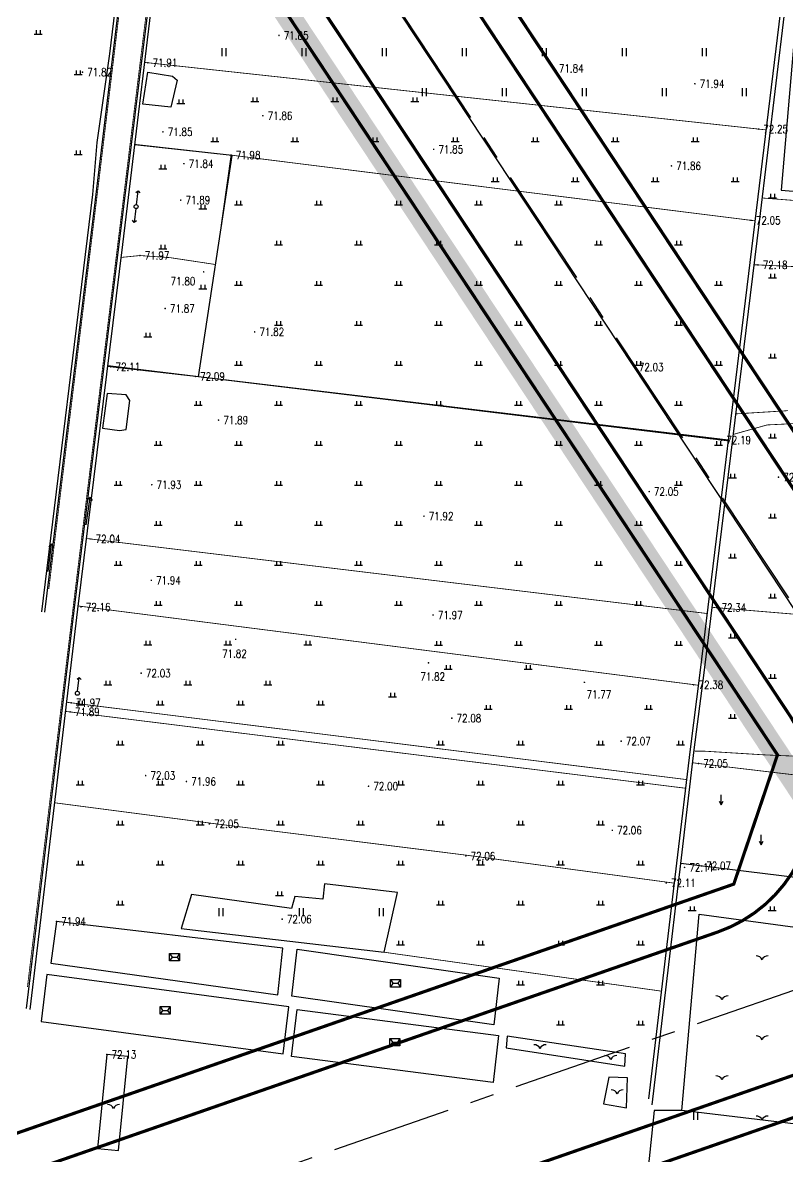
# Model space of a CAD drawing. Extents: x 10519 to 17598, y -625 to 2857.
# Drawn here: x 13439.9 to 13535.4, y 356.5 to 498.2 of the extents above; entities that cross this region are included whole.
import ezdxf
from ezdxf.enums import TextEntityAlignment as Align

# ---------------------------------------------------------------- set-up
doc = ezdxf.new("R2010")
doc.units = 0
doc.header["$MEASUREMENT"] = 0
for name, pattern in [('CENTER', [2, 1.25, -0.25, 0.25, -0.25]), ('CENTERX2', [4, 2.5, -0.5, 0.5, -0.5]), ('L94', [8, 5, -1.5, 0, -1.5])]:
    doc.linetypes.add(name, pattern=pattern)
doc.layers.get('0').update_dxf_attribs({"linetype": 'CONTINUOUS'})
for name, color, linetype in [('00000衢化东路中线', 1, 'CENTER'), ('00000道路边线', 2, 'CONTINUOUS'), ('ASSIST', 252, 'CONTINUOUS'), ('GCD', 224, 'CONTINUOUS'), ('JZD', 1, 'CONTINUOUS')]:
    doc.layers.add(name, color=color, linetype=linetype)
doc.styles.add('HZ', font='txt8.shx', dxfattribs={"width": 0.8, "bigfont": 'hz.shx'})

# ---------------------------------------------------------------- blocks, each defined once
blk = doc.blocks.new('gc119')
for p, q in [((-1, 0), (1, 0)), ((-0.5, 1), (-0.5, 0)), ((0.5, 1), (0.5, 0))]:
    blk.add_line(p, q)
blk = doc.blocks.new('gc126')
for centre, start, end in [((-1.42, -0.5), 19.391, 93.2289), ((1.42, -0.5), 86.7711, 160.609)]:
    blk.add_arc(centre, 1.5, start, end)
blk = doc.blocks.new('gc272')
at = {"linetype": 'Continuous'}
blk.add_lwpolyline([(1.25, 0), (1.25, 0), (-1.25, 0), (-1.25, 1.9), (1.25, 1.9)], close=True, dxfattribs=at)
for points in [[(-1.25, 1.9), (-0.625, 0.95), (-1.25, 0)], [(-0.625, 0.95), (0.625, 0.95)], [(1.25, 1.9), (0.625, 0.95), (1.25, 0)]]:
    blk.add_lwpolyline(points, dxfattribs=at)
blk = doc.blocks.new('gc121')
for p, q in [((-0.5, -1), (-0.5, 1)), ((0.5, -1), (0.5, 1))]:
    blk.add_line(p, q)
blk = doc.blocks.new('gc120')
for p, q in [((-0.5, 0.87), (0, 0)), ((0, 0), (0, 2.5)), ((0, 0), (0.5, 0.87))]:
    blk.add_line(p, q)
blk = doc.blocks.new('gc086')
for p, q in [((0, 0), (7, 0)), ((7, 0), (6.18, 0.57)), ((7, 0), (6.18, -0.57))]:
    blk.add_line(p, q)
blk = doc.blocks.new('gc170')
at = {"linetype": 'Continuous'}
blk.add_circle((0, 0), 0.5, dxfattribs=at)
blk = doc.blocks.new('gc013b')
at = {"linetype": 'Continuous'}
blk.add_line((0.5, 0), (4, 0), dxfattribs=at)
at = {"linetype": 'Continuous', "flags": 128}
blk.add_lwpolyline([(3.5, 0.5), (4, 0), (3.5, -0.5)], dxfattribs=at)
blk = doc.blocks.new('GC200')
at = {"linetype": 'Continuous', "const_width": 0.2, "flags": 128}
blk.add_lwpolyline([(-0.1, 0, 1), (0.1, 0, 1)], format="xyb", close=True, dxfattribs=at)

msp = doc.modelspace()

# ---------------------------------------------------------------- linework, layer by layer
at = {"layer": '00000衢化东路中线', "color": 6, "linetype": 'CENTERX2', "ltscale": 6}
for p, q in [((13562.07, 386.26), (13247.57, 861.47)), ((13562.07, 386.26), (13247.57, 861.47)), ((13606.32, 401.63), (12924.45, 164.73))]:
    msp.add_line(p, q, dxfattribs=at)
at = {"layer": '00000道路边线', "const_width": 0.4}
for points in [[(13527, 647.22), (13452.97, 598.22, 0.414214), (13447.89, 573.28), (13556.46, 409.23, 0.342677), (13577.38, 402.16), (13603.04, 411.08, 0.034015), (13641.8, 427.57), (13798.93, 504.44), (13908.41, 558, 0.372894), (13921.22, 588.12), (13845.8, 822.07, 0.46943), (13824.38, 830.66), (13712.85, 770.22), (13452.97, 598.22)], [(13601.4, 415.8, 0.034046), (13639.57, 432.05), (13797.9, 509.5), (13908.94, 563.82, 0.372894), (13919.19, 587.92), (13843.78, 821.82, 0.46943), (13828.07, 828.11), (13714.91, 766.79), (13451.84, 592.68), (13449.02, 578.82), (13560.84, 409.86), (13572.73, 405.84), (13601.4, 415.8)], [(13949.57, 7.08), (13982.27, 5.63, 0.427199), (14008.38, 30.61), (14008.38, 223.92, 0.078123), (13979.58, 407.1), (13942.92, 520.81, 0.456777), (13908.14, 535.6), (13803.04, 484.18), (13650.73, 409.67, -0.033896), (13609.6, 392.18), (12970.08, 170, 0.48251), (12960.76, 143.41, -0.48251), (12970.08, 170)], [(13910.34, 531.11), (13805.23, 479.69), (13652.96, 405.2, -0.033868), (13611.24, 387.46), (12971.72, 165.27, 0.48251), (12964.99, 146.07, -1), (12956.52, 140.74, -0.48251), (12968.44, 174.72)], [(13015.51, 60.18, 0.000146), (13015.51, 60.18), (12961.6, 145.82), (12967.97, 163.97), (13611.24, 387.46), (12967.97, 163.97), (12961.63, 145.89), (13138.52, -135.49), (13145.63, -146.79), (13138.52, -135.49), (12961.63, 145.89), (12967.97, 163.97)]]:
    msp.add_lwpolyline(points, format="xyb", dxfattribs=at)
for points in [[(13526.68, 384.55, 0.489562), (13535.78, 411.48), (13434.55, 564.45, 0.414214), (13409.6, 569.53), (13181.94, 418.86, 0.414214), (13176.87, 393.91), (13239.59, 299.14, 0.342677), (13260.51, 292.07)], [(13187.49, 417.73, 0.414214), (13182.41, 392.79), (13243.07, 301.13), (13257.4, 296.29), (13528.7, 390.54), (13534.16, 406.69), (13429, 565.58), (13415.15, 568.4)]]:
    msp.add_lwpolyline(points, format="xyb", close=True, dxfattribs=at)
at = {"layer": 'ASSIST', "color": 252, "flags": 128}
for points in [[(13247.56, 861.47), (13247.56, 861.47), (13394, 957), (13947, 617), (13562, 386)], [(13473.47, 376.54), (13474.13, 382.41), (13499.38, 378.81), (13498.73, 372.94)], [(13442.88, 379.23), (13442.17, 373.39), (13472.4, 369.35), (13473.11, 375.19)], [(13473.45, 369.02), (13474.13, 374.89), (13499.29, 371.62), (13498.62, 365.75)], [(13450.37, 369.26), (13449.21, 357.5), (13451.83, 357.25), (13452.99, 369.01)]]:
    msp.add_lwpolyline(points, close=True, dxfattribs=at)
at = {"layer": 'ASSIST', "color": 252}
for points in [[(13502.84, 891), (13479.65, 699.22), (13456.78, 510.27), (13451.96, 471.14), (13446.25, 424.72), (13440.27, 374.98)], [(13440.77, 374.87), (13446.75, 424.9), (13452.38, 470.47), (13457.17, 510.24), (13480.09, 699.1), (13503.35, 890.9)], [(13498.88, 891.45), (13498.86, 891.35), (13475.91, 702.23), (13450.69, 494.26), (13449.12, 483.2), (13448.56, 476.68), (13442.22, 424.55)], [(13442.64, 424.52), (13448.95, 476.03), (13476.24, 701.81), (13499.42, 891.27), (13499.43, 891.39)]]:
    msp.add_lwpolyline(points, dxfattribs=at)
at = {"layer": 'ASSIST', "color": 252, "const_width": 0.1, "flags": 128}
msp.add_lwpolyline([(13502.7, 891.02), (13479.84, 701.94), (13456.97, 512.99), (13452.15, 473.86), (13446.44, 427.44), (13440.45, 377.7)], dxfattribs=at)
at = {"layer": 'ASSIST', "color": 252, "const_width": 0.1}
msp.add_lwpolyline([(13443.12, 427.41), (13449.44, 478.92), (13476.72, 704.7), (13499.56, 891.37)], dxfattribs=at)
at = {"layer": 'ASSIST', "color": 252, "flags": 128}
for points, elevation in [([(13534.64, 477.23), (13598.6, 471.92), (13601.09, 504.1), (13537.35, 509.22)], 71.92), ([(13455.51, 492), (13458.56, 491.49), (13459.14, 490.99), (13458.36, 487.6), (13454.85, 487.98)], 72.02), ([(13449.82, 447.49), (13451.96, 447.2), (13452.77, 447.33), (13453.25, 450.97), (13452.8, 451.66), (13450.39, 451.84)], 72.18), ([(13486.67, 389.49), (13477.57, 390.59), (13477.36, 388.68), (13473.85, 388.98), (13473.46, 387.48), (13460.96, 389.25), (13459.67, 385), (13485.01, 382.03)], 72.07), ([(13444.07, 385.87), (13443.37, 380.68), (13471.72, 376.69), (13472.36, 382.54)], -0.05), ([(13515.09, 367.78), (13515.17, 369.32), (13500.38, 371.56), (13500.25, 370.09)], 71.98), ([(13515.28, 362.6), (13515.42, 366.35), (13513.09, 366.43), (13512.41, 363.07)], 72.13)]:
    msp.add_lwpolyline(points, close=True, dxfattribs=dict(at, elevation=elevation))
for points, elevation in [([(13534.5, 499.34), (13531.33, 473.31), (13524.45, 416.95), (13523.25, 407.4), (13521.55, 393.14), (13518.04, 363.73)], 72.19), ([(13518.5, 362.98), (13522.1, 393.12), (13523.73, 407.31), (13524.99, 416.95), (13531.92, 473.28), (13535.03, 499.29)], 72.16), ([(13528, 446.01), (13528, 446.01), (13461.82, 453.9), (13466.03, 481.56), (13453.87, 482.89)], 72.15), ([(13461.82, 453.9), (13450.5, 455.29)], 71.99), ([(13522.23, 362.24), (13518.77, 362.25), (13515.87, 334.66), (13591.36, 325.5), (13594.88, 344.81), (13597.7, 351.83), (13595.04, 353.57), (13597.89, 376.85), (13598.58, 383.76), (13522.1, 393.12)], 72.2), ([(13595.04, 353.57), (13522.23, 362.24), (13524.36, 386.8), (13597.89, 376.85)], 72.2)]:
    msp.add_lwpolyline(points, dxfattribs=dict(at, elevation=elevation))
at = {"layer": 'ASSIST', "color": 252, "const_width": 0.1, "flags": 128}
for points, elevation in [([(13532.73, 484.77), (13455.12, 493.2)], 72.25), ([(13531.34, 473.41), (13465.88, 481.62), (13453.88, 482.96)], 72.05), ([(13463.95, 467.95), (13465.88, 481.62)], 72), ([(13532.28, 476.26), (13558.97, 474.21), (13599.52, 471.63)], 72.3), ([(13452.18, 468.84), (13454.5, 469.07), (13458.27, 468.81), (13463.95, 467.95)], 72), ([(13531.26, 467.92), (13537.2, 467.65), (13546.22, 468.21), (13561.31, 468)], 72.18), ([(13450.49, 455.21), (13461.43, 453.97), (13527.98, 445.91)], 72.11), ([(13535.46, 449.69), (13528.97, 449.29)], 72.43), ([(13528.65, 446.73), (13532.87, 447.91)], 72.28), ([(13546.5, 448.57), (13532.87, 447.91)], 72.39), ([(13447.84, 433.72), (13525.35, 424.35)], 72.04), ([(13446.8, 425.29), (13524.25, 415.39)], 72.04), ([(13548.57, 423.56), (13546.92, 423.54), (13536.44, 424.25), (13526, 425.12)], 72.39), ([(13522.67, 402.52), (13445.23, 412.12)], 72.41), ([(13445.36, 413.26), (13522.8, 403.6)], 71.97), ([(13550.44, 405.93), (13549.64, 405.76), (13549.27, 405.74), (13540.57, 406.51), (13537.22, 406.49), (13532.48, 406.69), (13525.03, 407.15), (13523.71, 407.16)], 72.39), ([(13523.54, 405.7), (13600.55, 396.56), (13603.69, 397.32)], 72.05), ([(13443.86, 400.7), (13463.37, 398.15), (13495.41, 394.14), (13521.26, 390.66)], 72.11), ([(13519.64, 377.17), (13485.01, 382.03)], 72.07)]:
    msp.add_lwpolyline(points, dxfattribs=dict(at, elevation=elevation))
at = {"layer": 'JZD', "linetype": 'L94', "ltscale": 2, "flags": 128}
msp.add_lwpolyline([(13268.34, 851.36, 3, 3, 0), (13248.54, 838.27, 3, 3, 0), (13558.91, 369.28, 3, 3, 0), (13611.24, 387.46, 3, 3, 0.033868), (13652.96, 405.2, 3, 3, 0), (13913.06, 532.44, 3, 3, 0), (13894.6, 572.84, 3, 3, 0), (13860.14, 593.14, 3, 3, 0), (13886.5, 637.91, 3, 3, 0.035272), (13890.89, 646.74, 3, 3, 0), (13896.13, 659.44, 3, 3, 0), (13836.59, 844.12, 3, 3, 0), (13693.23, 768.68, 3, 3, 0), (13683.08, 774.5, 3, 3, 0), (13430.04, 607.03, 3, 3, 0), (13268.34, 851.36, 0, 0, 0)], format="xyseb", dxfattribs=at)

# ---------------------------------------------------------------- block references
at = {"layer": 'ASSIST', "color": 252, "xscale": 0.5, "yscale": 0.5}
for name, p in [('gc119', (13441.77, 496.71)), ('gc121', (13465.04, 494.47)), ('gc121', (13475.04, 494.47)), ('gc121', (13485.04, 494.47)), ('gc121', (13495.04, 494.47)), ('gc121', (13505.04, 494.47)), ('gc121', (13515.04, 494.47)), ('gc121', (13525.04, 494.47)), ('gc119', (13446.77, 491.71)), ('gc119', (13468.87, 488.31)), ('gc119', (13478.87, 488.31)), ('gc119', (13488.87, 488.31)), ('gc121', (13490.04, 489.47)), ('gc121', (13500.04, 489.47)), ('gc121', (13510.04, 489.47)), ('gc121', (13520.04, 489.47)), ('gc121', (13530.04, 489.47)), ('gc119', (13459.62, 488.05)), ('gc119', (13463.87, 483.31)), ('gc119', (13473.87, 483.31)), ('gc119', (13483.87, 483.31)), ('gc119', (13493.87, 483.31)), ('gc119', (13503.87, 483.31)), ('gc119', (13513.87, 483.31)), ('gc119', (13523.87, 483.31)), ('gc119', (13446.77, 481.71)), ('gc119', (13457.38, 479.9)), ('gc119', (13498.87, 478.31)), ('gc119', (13508.87, 478.31)), ('gc119', (13518.87, 478.31)), ('gc119', (13528.87, 478.31)), ('gc119', (13533.54, 476.29)), ('gc170', (13454.03, 475.18)), ('gc119', (13462.38, 474.9)), ('gc119', (13466.8, 475.39)), ('gc119', (13476.8, 475.39)), ('gc119', (13486.8, 475.39)), ('gc119', (13496.8, 475.39)), ('gc119', (13506.8, 475.39)), ('gc119', (13457.38, 469.9)), ('gc119', (13471.8, 470.39)), ('gc119', (13481.8, 470.39)), ('gc119', (13491.8, 470.39)), ('gc119', (13501.8, 470.39)), ('gc119', (13511.8, 470.39)), ('gc119', (13521.8, 470.39)), ('gc119', (13533.54, 466.29)), ('gc119', (13462.38, 464.9)), ('gc119', (13466.8, 465.39)), ('gc119', (13476.8, 465.39)), ('gc119', (13486.8, 465.39)), ('gc119', (13496.8, 465.39)), ('gc119', (13506.8, 465.39)), ('gc119', (13516.8, 465.39)), ('gc119', (13526.8, 465.39)), ('gc119', (13471.8, 460.39)), ('gc119', (13481.8, 460.39)), ('gc119', (13491.8, 460.39)), ('gc119', (13501.8, 460.39)), ('gc119', (13511.8, 460.39)), ('gc119', (13521.8, 460.39)), ('gc119', (13455.5, 458.9)), ('gc119', (13533.54, 456.29)), ('gc119', (13466.8, 455.39)), ('gc119', (13476.8, 455.39)), ('gc119', (13486.8, 455.39)), ('gc119', (13496.8, 455.39)), ('gc119', (13506.8, 455.39)), ('gc119', (13516.8, 455.39)), ('gc119', (13526.8, 455.39)), ('gc119', (13461.8, 450.39)), ('gc119', (13471.8, 450.39)), ('gc119', (13481.8, 450.39)), ('gc119', (13491.8, 450.39)), ('gc119', (13501.8, 450.39)), ('gc119', (13511.8, 450.39)), ('gc119', (13521.8, 450.39)), ('gc119', (13533.54, 446.29)), ('gc119', (13456.8, 445.39)), ('gc119', (13466.8, 445.39)), ('gc119', (13476.8, 445.39)), ('gc119', (13486.8, 445.39)), ('gc119', (13496.8, 445.39)), ('gc119', (13506.8, 445.39)), ('gc119', (13516.8, 445.39)), ('gc119', (13526.8, 445.39)), ('gc119', (13451.8, 440.39)), ('gc119', (13461.8, 440.39)), ('gc119', (13471.8, 440.39)), ('gc119', (13481.8, 440.39)), ('gc119', (13491.8, 440.39)), ('gc119', (13501.8, 440.39)), ('gc119', (13511.8, 440.39)), ('gc119', (13521.8, 440.39)), ('gc119', (13528.54, 441.29)), ('gc119', (13533.54, 436.29)), ('gc119', (13456.8, 435.39)), ('gc119', (13466.8, 435.39)), ('gc119', (13476.8, 435.39)), ('gc119', (13486.8, 435.39)), ('gc119', (13496.8, 435.39)), ('gc119', (13506.8, 435.39)), ('gc119', (13516.8, 435.39)), ('gc119', (13451.8, 430.39)), ('gc119', (13461.8, 430.39)), ('gc119', (13471.8, 430.39)), ('gc119', (13481.8, 430.39)), ('gc119', (13491.8, 430.39)), ('gc119', (13501.8, 430.39)), ('gc119', (13511.8, 430.39)), ('gc119', (13521.8, 430.39)), ('gc119', (13528.54, 431.29)), ('gc119', (13533.54, 426.29)), ('gc119', (13456.8, 425.39)), ('gc119', (13466.8, 425.39)), ('gc119', (13476.8, 425.39)), ('gc119', (13486.8, 425.39)), ('gc119', (13496.8, 425.39)), ('gc119', (13506.8, 425.39)), ('gc119', (13516.8, 425.39)), ('gc119', (13455.5, 420.44)), ('gc119', (13465.5, 420.44)), ('gc119', (13475.5, 420.44)), ('gc119', (13491.8, 420.39)), ('gc119', (13501.8, 420.39)), ('gc119', (13511.8, 420.39)), ('gc119', (13521.8, 420.39)), ('gc119', (13528.54, 421.29)), ('gc119', (13493.03, 417.4)), ('gc119', (13503.03, 417.4)), ('gc119', (13533.54, 416.29)), ('gc119', (13450.5, 415.44)), ('gc119', (13460.5, 415.44)), ('gc119', (13470.5, 415.44)), ('gc170', (13446.69, 414.38)), ('gc119', (13486.07, 413.95)), ('gc119', (13447.05, 412.94)), ('gc119', (13457.05, 412.94)), ('gc119', (13467.05, 412.94)), ('gc119', (13477.05, 412.94)), ('gc119', (13498.03, 412.4)), ('gc119', (13508.03, 412.4)), ('gc119', (13518.03, 412.4)), ('gc119', (13528.54, 411.29)), ('gc119', (13452.05, 407.94)), ('gc119', (13462.05, 407.94)), ('gc119', (13472.05, 407.94)), ('gc119', (13492.05, 407.94)), ('gc119', (13502.05, 407.94)), ('gc119', (13512.05, 407.94)), ('gc119', (13522.05, 407.94)), ('gc119', (13447.05, 402.94)), ('gc119', (13457.05, 402.94)), ('gc119', (13467.05, 402.94)), ('gc119', (13477.05, 402.94)), ('gc119', (13487.05, 402.94)), ('gc119', (13497.05, 402.94)), ('gc119', (13507.05, 402.94)), ('gc119', (13517.05, 402.94)), ('gc120', (13527.11, 400.46)), ('gc119', (13452.05, 397.94)), ('gc119', (13462.05, 397.94)), ('gc119', (13472.05, 397.94)), ('gc119', (13482.05, 397.94)), ('gc119', (13492.05, 397.94)), ('gc119', (13502.05, 397.94)), ('gc119', (13512.05, 397.94)), ('gc120', (13532.11, 395.46)), ('gc119', (13447.05, 392.94)), ('gc119', (13457.05, 392.94)), ('gc119', (13467.05, 392.94)), ('gc119', (13477.05, 392.94)), ('gc119', (13487.05, 392.94)), ('gc119', (13497.05, 392.94)), ('gc119', (13507.05, 392.94)), ('gc119', (13517.05, 392.94)), ('gc119', (13471.94, 389.11)), ('gc119', (13452.05, 387.94)), ('gc119', (13492.05, 387.94)), ('gc119', (13502.05, 387.94)), ('gc119', (13512.05, 387.94)), ('gc121', (13464.67, 387.03)), ('gc121', (13474.67, 387.03)), ('gc121', (13484.67, 387.03)), ('gc119', (13523.5, 387.24)), ('gc119', (13533.5, 387.24)), ('gc119', (13487.05, 382.94)), ('gc119', (13497.05, 382.94)), ('gc119', (13507.05, 382.94)), ('gc119', (13517.05, 382.94)), ('gc272', (13458.83, 380.94, -0.05)), ('gc126', (13532.23, 381.07)), ('gc272', (13486.43, 377.67)), ('gc119', (13502.05, 377.94)), ('gc119', (13512.05, 377.94)), ('gc126', (13527.23, 376.07)), ('gc272', (13457.64, 374.29)), ('gc119', (13507.05, 372.94)), ('gc119', (13517.05, 372.94)), ('gc272', (13486.37, 370.32)), ('gc126', (13532.23, 371.07)), ('gc126', (13504.49, 369.98)), ('gc126', (13513.33, 368.63)), ('gc126', (13527.23, 366.07)), ('gc126', (13514.12, 364.34)), ('gc126', (13451.2, 362.51)), ('gc121', (13523.95, 361.61)), ('gc126', (13532.23, 361.07))]:
    msp.add_blockref(name, p, dxfattribs=at)
at = {"layer": 'ASSIST', "color": 252}
ref = msp.add_blockref('GC200', (13471.88, 496.57, 71.85), dxfattribs=dict(at, xscale=0.5, yscale=0.5, zscale=0.5))
ref.add_attrib('height', '71.85', dxfattribs={"layer": 'GCD', "linetype": 'Continuous', "height": 1, "style": 'HZ', "width": 0.8}).set_placement((13472.48, 496.57, 71.85), align=Align.MIDDLE_LEFT)
ref = msp.add_blockref('GC200', (13455.49, 493.16, 71.91), dxfattribs=dict(at, xscale=0.5, yscale=0.5, zscale=0.5))
ref.add_attrib('height', '71.91', dxfattribs={"layer": 'GCD', "linetype": 'Continuous', "height": 1, "style": 'HZ', "width": 0.8}).set_placement((13456.09, 493.16, 71.91), align=Align.MIDDLE_LEFT)
ref = msp.add_blockref('GC200', (13506.25, 492.45, 71.84), dxfattribs=dict(at, xscale=0.5, yscale=0.5, zscale=0.5))
ref.add_attrib('height', '71.84', dxfattribs={"layer": 'GCD', "linetype": 'Continuous', "height": 1, "style": 'HZ', "width": 0.8}).set_placement((13506.85, 492.45, 71.84), align=Align.MIDDLE_LEFT)
ref = msp.add_blockref('GC200', (13447.33, 491.98, 71.82), dxfattribs=dict(at, xscale=0.5, yscale=0.5, zscale=0.5))
ref.add_attrib('height', '71.82', dxfattribs={"layer": 'GCD', "linetype": 'Continuous', "height": 1, "style": 'HZ', "width": 0.8}).set_placement((13447.93, 491.98, 71.82), align=Align.MIDDLE_LEFT)
ref = msp.add_blockref('GC200', (13523.84, 490.53, 71.94), dxfattribs=dict(at, xscale=0.5, yscale=0.5, zscale=0.5))
ref.add_attrib('height', '71.94', dxfattribs={"layer": 'GCD', "linetype": 'Continuous', "height": 1, "style": 'HZ', "width": 0.8}).set_placement((13524.44, 490.53, 71.94), align=Align.MIDDLE_LEFT)
ref = msp.add_blockref('GC200', (13469.87, 486.54, 71.86), dxfattribs=dict(at, xscale=0.5, yscale=0.5, zscale=0.5))
ref.add_attrib('height', '71.86', dxfattribs={"layer": 'GCD', "linetype": 'Continuous', "height": 1, "style": 'HZ', "width": 0.8}).set_placement((13470.47, 486.54, 71.86), align=Align.MIDDLE_LEFT)
ref = msp.add_blockref('GC200', (13457.38, 484.52, 71.85), dxfattribs=dict(at, xscale=0.5, yscale=0.5, zscale=0.5))
ref.add_attrib('height', '71.85', dxfattribs={"layer": 'GCD', "linetype": 'Continuous', "height": 1, "style": 'HZ', "width": 0.8}).set_placement((13457.98, 484.52, 71.85), align=Align.MIDDLE_LEFT)
ref = msp.add_blockref('GC200', (13531.79, 484.87, 72.25), dxfattribs=dict(at, xscale=0.5, yscale=0.5, zscale=0.5))
ref.add_attrib('height', '72.25', dxfattribs={"layer": 'GCD', "linetype": 'Continuous', "height": 1, "style": 'HZ', "width": 0.8}).set_placement((13532.39, 484.87, 72.25), align=Align.MIDDLE_LEFT)
ref = msp.add_blockref('GC200', (13465.88, 481.62, 71.98), dxfattribs=dict(at, xscale=0.5, yscale=0.5, zscale=0.5))
ref.add_attrib('height', '71.98', dxfattribs={"layer": 'GCD', "linetype": 'Continuous', "height": 1, "style": 'HZ', "width": 0.8}).set_placement((13466.48, 481.62, 71.98), align=Align.MIDDLE_LEFT)
ref = msp.add_blockref('GC200', (13491.2, 482.34, 71.85), dxfattribs=dict(at, xscale=0.5, yscale=0.5, zscale=0.5))
ref.add_attrib('height', '71.85', dxfattribs={"layer": 'GCD', "linetype": 'Continuous', "height": 1, "style": 'HZ', "width": 0.8}).set_placement((13491.8, 482.34, 71.85), align=Align.MIDDLE_LEFT)
ref = msp.add_blockref('GC200', (13460, 480.55, 71.84), dxfattribs=dict(at, xscale=0.5, yscale=0.5, zscale=0.5))
ref.add_attrib('height', '71.84', dxfattribs={"layer": 'GCD', "linetype": 'Continuous', "height": 1, "style": 'HZ', "width": 0.8}).set_placement((13460.6, 480.55, 71.84), align=Align.MIDDLE_LEFT)
ref = msp.add_blockref('GC200', (13520.91, 480.27, 71.86), dxfattribs=dict(at, xscale=0.5, yscale=0.5, zscale=0.5))
ref.add_attrib('height', '71.86', dxfattribs={"layer": 'GCD', "linetype": 'Continuous', "height": 1, "style": 'HZ', "width": 0.8}).set_placement((13521.51, 480.27, 71.86), align=Align.MIDDLE_LEFT)
at = {"layer": 'ASSIST', "color": 252, "xscale": 0.4999999999999998, "yscale": 0.4999999999999998}
for p, rotation in [((13454.03, 475.18), 83.00993699019887), ((13454.03, 475.18), 263.1086996345031), ((13446.69, 414.38), 83.10869963450314)]:
    msp.add_blockref('gc013b', p, dxfattribs=dict(at, rotation=rotation))
at = {"layer": 'ASSIST', "color": 252}
ref = msp.add_blockref('GC200', (13459.6, 476, 71.89), dxfattribs=dict(at, xscale=0.5, yscale=0.5, zscale=0.5))
ref.add_attrib('height', '71.89', dxfattribs={"layer": 'GCD', "linetype": 'Continuous', "height": 1, "style": 'HZ', "width": 0.8}).set_placement((13460.2, 476, 71.89), align=Align.MIDDLE_LEFT)
ref = msp.add_blockref('GC200', (13530.86, 473.47, 72.05), dxfattribs=dict(at, xscale=0.5, yscale=0.5, zscale=0.5))
ref.add_attrib('height', '72.05', dxfattribs={"layer": 'GCD', "linetype": 'Continuous', "height": 1, "style": 'HZ', "width": 0.8}).set_placement((13531.46, 473.47, 72.05), align=Align.MIDDLE_LEFT)
ref = msp.add_blockref('GC200', (13454.5, 469.07, 71.97), dxfattribs=dict(at, xscale=0.5, yscale=0.5, zscale=0.5))
ref.add_attrib('height', '71.97', dxfattribs={"layer": 'GCD', "linetype": 'Continuous', "height": 1, "style": 'HZ', "width": 0.8}).set_placement((13455.1, 469.07, 71.97), align=Align.MIDDLE_LEFT)
ref = msp.add_blockref('GC200', (13531.72, 467.9, 72.18), dxfattribs=dict(at, xscale=0.5, yscale=0.5, zscale=0.5))
ref.add_attrib('height', '72.18', dxfattribs={"layer": 'GCD', "linetype": 'Continuous', "height": 1, "style": 'HZ', "width": 0.8}).set_placement((13532.32, 467.9, 72.18), align=Align.MIDDLE_LEFT)
ref = msp.add_blockref('GC200', (13462.47, 467.03, 71.8), dxfattribs=dict(at, xscale=0.5, yscale=0.5, zscale=0.5))
ref.add_attrib('height', '71.80', dxfattribs={"layer": 'GCD', "linetype": 'Continuous', "height": 1, "style": 'HZ', "width": 0.8}).set_placement((13458.34, 465.86, 71.8), align=Align.MIDDLE_LEFT)
ref = msp.add_blockref('GC200', (13457.66, 462.45, 71.87), dxfattribs=dict(at, xscale=0.5, yscale=0.5, zscale=0.5))
ref.add_attrib('height', '71.87', dxfattribs={"layer": 'GCD', "linetype": 'Continuous', "height": 1, "style": 'HZ', "width": 0.8}).set_placement((13458.26, 462.45, 71.87), align=Align.MIDDLE_LEFT)
ref = msp.add_blockref('GC200', (13468.84, 459.53, 71.82), dxfattribs=dict(at, xscale=0.5, yscale=0.5, zscale=0.5))
ref.add_attrib('height', '71.82', dxfattribs={"layer": 'GCD', "linetype": 'Continuous', "height": 1, "style": 'HZ', "width": 0.8}).set_placement((13469.44, 459.53, 71.82), align=Align.MIDDLE_LEFT)
ref = msp.add_blockref('GC200', (13450.85, 455.17, 72.11), dxfattribs=dict(at, xscale=0.5, yscale=0.5, zscale=0.5))
ref.add_attrib('height', '72.11', dxfattribs={"layer": 'GCD', "linetype": 'Continuous', "height": 1, "style": 'HZ', "width": 0.8}).set_placement((13451.45, 455.17, 72.11), align=Align.MIDDLE_LEFT)
ref = msp.add_blockref('GC200', (13516.24, 455.13, 72.03), dxfattribs=dict(at, xscale=0.5, yscale=0.5, zscale=0.5))
ref.add_attrib('height', '72.03', dxfattribs={"layer": 'GCD', "linetype": 'Continuous', "height": 1, "style": 'HZ', "width": 0.8}).set_placement((13516.84, 455.13, 72.03), align=Align.MIDDLE_LEFT)
ref = msp.add_blockref('GC200', (13461.43, 453.97, 72.09), dxfattribs=dict(at, xscale=0.5, yscale=0.5, zscale=0.5))
ref.add_attrib('height', '72.09', dxfattribs={"layer": 'GCD', "linetype": 'Continuous', "height": 1, "style": 'HZ', "width": 0.8}).set_placement((13462.03, 453.97, 72.09), align=Align.MIDDLE_LEFT)
ref = msp.add_blockref('GC200', (13464.33, 448.51, 71.89), dxfattribs=dict(at, xscale=0.5, yscale=0.5, zscale=0.5))
ref.add_attrib('height', '71.89', dxfattribs={"layer": 'GCD', "linetype": 'Continuous', "height": 1, "style": 'HZ', "width": 0.8}).set_placement((13464.93, 448.51, 71.89), align=Align.MIDDLE_LEFT)
ref = msp.add_blockref('GC200', (13527.17, 446.01, 72.19), dxfattribs=dict(at, xscale=0.5, yscale=0.5, zscale=0.5))
ref.add_attrib('height', '72.19', dxfattribs={"layer": 'GCD', "linetype": 'Continuous', "height": 1, "style": 'HZ', "width": 0.8}).set_placement((13527.77, 446.01, 72.19), align=Align.MIDDLE_LEFT)
ref = msp.add_blockref('GC200', (13455.99, 440.44, 71.93), dxfattribs=dict(at, xscale=0.5, yscale=0.5, zscale=0.5))
ref.add_attrib('height', '71.93', dxfattribs={"layer": 'GCD', "linetype": 'Continuous', "height": 1, "style": 'HZ', "width": 0.8}).set_placement((13456.59, 440.44, 71.93), align=Align.MIDDLE_LEFT)
ref = msp.add_blockref('GC200', (13534.29, 441.38, 72.1), dxfattribs=dict(at, xscale=0.5, yscale=0.5, zscale=0.5))
ref.add_attrib('height', '72.10', dxfattribs={"layer": 'GCD', "linetype": 'Continuous', "height": 1, "style": 'HZ', "width": 0.8}).set_placement((13534.89, 441.38, 72.1), align=Align.MIDDLE_LEFT)
ref = msp.add_blockref('GC200', (13518.13, 439.58, 72.05), dxfattribs=dict(at, xscale=0.5, yscale=0.5, zscale=0.5))
ref.add_attrib('height', '72.05', dxfattribs={"layer": 'GCD', "linetype": 'Continuous', "height": 1, "style": 'HZ', "width": 0.8}).set_placement((13518.73, 439.58, 72.05), align=Align.MIDDLE_LEFT)
at = {"layer": 'ASSIST', "color": 252, "yscale": 0.5, "zscale": 0.5}
for p, xscale, rotation in [((13447.79, 435.44), 0.499999999848113, 81.69788576495777), ((13443.05, 429.58), 0.4999999998225164, 83.04266332870529)]:
    msp.add_blockref('gc086', p, dxfattribs=dict(at, xscale=xscale, rotation=rotation))
at = {"layer": 'ASSIST', "color": 252}
ref = msp.add_blockref('GC200', (13489.99, 436.51, 71.92), dxfattribs=dict(at, xscale=0.5, yscale=0.5, zscale=0.5))
ref.add_attrib('height', '71.92', dxfattribs={"layer": 'GCD', "linetype": 'Continuous', "height": 1, "style": 'HZ', "width": 0.8}).set_placement((13490.59, 436.51, 71.92), align=Align.MIDDLE_LEFT)
ref = msp.add_blockref('GC200', (13448.37, 433.66, 72.04), dxfattribs=dict(at, xscale=0.5, yscale=0.5, zscale=0.5))
ref.add_attrib('height', '72.04', dxfattribs={"layer": 'GCD', "linetype": 'Continuous', "height": 1, "style": 'HZ', "width": 0.8}).set_placement((13448.97, 433.66, 72.04), align=Align.MIDDLE_LEFT)
ref = msp.add_blockref('GC200', (13455.93, 428.49, 71.94), dxfattribs=dict(at, xscale=0.5, yscale=0.5, zscale=0.5))
ref.add_attrib('height', '71.94', dxfattribs={"layer": 'GCD', "linetype": 'Continuous', "height": 1, "style": 'HZ', "width": 0.8}).set_placement((13456.53, 428.49, 71.94), align=Align.MIDDLE_LEFT)
ref = msp.add_blockref('GC200', (13447.14, 425.16, 72.16), dxfattribs=dict(at, xscale=0.5, yscale=0.5, zscale=0.5))
ref.add_attrib('height', '72.16', dxfattribs={"layer": 'GCD', "linetype": 'Continuous', "height": 1, "style": 'HZ', "width": 0.8}).set_placement((13447.74, 425.16, 72.16), align=Align.MIDDLE_LEFT)
ref = msp.add_blockref('GC200', (13526.57, 425.08, 72.34), dxfattribs=dict(at, xscale=0.5, yscale=0.5, zscale=0.5))
ref.add_attrib('height', '72.34', dxfattribs={"layer": 'GCD', "linetype": 'Continuous', "height": 1, "style": 'HZ', "width": 0.8}).set_placement((13527.17, 425.08, 72.34), align=Align.MIDDLE_LEFT)
ref = msp.add_blockref('GC200', (13491.13, 424.16, 71.97), dxfattribs=dict(at, xscale=0.5, yscale=0.5, zscale=0.5))
ref.add_attrib('height', '71.97', dxfattribs={"layer": 'GCD', "linetype": 'Continuous', "height": 1, "style": 'HZ', "width": 0.8}).set_placement((13491.73, 424.16, 71.97), align=Align.MIDDLE_LEFT)
ref = msp.add_blockref('GC200', (13466.47, 421.12, 71.82), dxfattribs=dict(at, xscale=0.5, yscale=0.5, zscale=0.5))
ref.add_attrib('height', '71.82', dxfattribs={"layer": 'GCD', "linetype": 'Continuous', "height": 1, "style": 'HZ', "width": 0.8}).set_placement((13464.77, 419.33, 71.82), align=Align.MIDDLE_LEFT)
ref = msp.add_blockref('GC200', (13490.56, 418.18, 71.82), dxfattribs=dict(at, xscale=0.5, yscale=0.5, zscale=0.5))
ref.add_attrib('height', '71.82', dxfattribs={"layer": 'GCD', "linetype": 'Continuous', "height": 1, "style": 'HZ', "width": 0.8}).set_placement((13489.54, 416.46, 71.82), align=Align.MIDDLE_LEFT)
ref = msp.add_blockref('GC200', (13454.66, 416.89, 72.03), dxfattribs=dict(at, xscale=0.5, yscale=0.5, zscale=0.5))
ref.add_attrib('height', '72.03', dxfattribs={"layer": 'GCD', "linetype": 'Continuous', "height": 1, "style": 'HZ', "width": 0.8}).set_placement((13455.26, 416.89, 72.03), align=Align.MIDDLE_LEFT)
ref = msp.add_blockref('GC200', (13510.04, 415.75, 71.77), dxfattribs=dict(at, xscale=0.5, yscale=0.5, zscale=0.5))
ref.add_attrib('height', '71.77', dxfattribs={"layer": 'GCD', "linetype": 'Continuous', "height": 1, "style": 'HZ', "width": 0.8}).set_placement((13510.31, 414.25, 71.77), align=Align.MIDDLE_LEFT)
ref = msp.add_blockref('GC200', (13523.69, 415.44, 72.38), dxfattribs=dict(at, xscale=0.5, yscale=0.5, zscale=0.5))
ref.add_attrib('height', '72.38', dxfattribs={"layer": 'GCD', "linetype": 'Continuous', "height": 1, "style": 'HZ', "width": 0.8}).set_placement((13524.29, 415.44, 72.38), align=Align.MIDDLE_LEFT)
ref = msp.add_blockref('GC200', (13445.91, 413.19, 71.97), dxfattribs=dict(at, xscale=0.5, yscale=0.5, zscale=0.5))
ref.add_attrib('height', '71.97', dxfattribs={"layer": 'GCD', "linetype": 'Continuous', "height": 1, "style": 'HZ', "width": 0.8}).set_placement((13446.51, 413.19, 71.97), align=Align.MIDDLE_LEFT)
ref = msp.add_blockref('GC200', (13445.79, 412.05, 71.89), dxfattribs=dict(at, xscale=0.5, yscale=0.5, zscale=0.5))
ref.add_attrib('height', '71.89', dxfattribs={"layer": 'GCD', "linetype": 'Continuous', "height": 1, "style": 'HZ', "width": 0.8}).set_placement((13446.39, 412.05, 71.89), align=Align.MIDDLE_LEFT)
ref = msp.add_blockref('GC200', (13493.47, 411.27, 72.08), dxfattribs=dict(at, xscale=0.5, yscale=0.5, zscale=0.5))
ref.add_attrib('height', '72.08', dxfattribs={"layer": 'GCD', "linetype": 'Continuous', "height": 1, "style": 'HZ', "width": 0.8}).set_placement((13494.07, 411.27, 72.08), align=Align.MIDDLE_LEFT)
ref = msp.add_blockref('GC200', (13514.63, 408.4, 72.06), dxfattribs=dict(at, xscale=0.5, yscale=0.5, zscale=0.5))
ref.add_attrib('height', '72.07', dxfattribs={"layer": 'GCD', "linetype": 'Continuous', "height": 1, "style": 'HZ', "width": 0.8}).set_placement((13515.23, 408.4, 72.06), align=Align.MIDDLE_LEFT)
ref = msp.add_blockref('GC200', (13524.29, 405.61, 72.05), dxfattribs=dict(at, xscale=0.5, yscale=0.5, zscale=0.5))
ref.add_attrib('height', '72.05', dxfattribs={"layer": 'GCD', "linetype": 'Continuous', "height": 1, "style": 'HZ', "width": 0.8}).set_placement((13524.89, 405.61, 72.05), align=Align.MIDDLE_LEFT)
ref = msp.add_blockref('GC200', (13455.22, 404.1, 72.03), dxfattribs=dict(at, xscale=0.5, yscale=0.5, zscale=0.5))
ref.add_attrib('height', '72.03', dxfattribs={"layer": 'GCD', "linetype": 'Continuous', "height": 1, "style": 'HZ', "width": 0.8}).set_placement((13455.82, 404.1, 72.03), align=Align.MIDDLE_LEFT)
ref = msp.add_blockref('GC200', (13460.31, 403.36, 71.96), dxfattribs=dict(at, xscale=0.5, yscale=0.5, zscale=0.5))
ref.add_attrib('height', '71.96', dxfattribs={"layer": 'GCD', "linetype": 'Continuous', "height": 1, "style": 'HZ', "width": 0.8}).set_placement((13460.91, 403.36, 71.96), align=Align.MIDDLE_LEFT)
ref = msp.add_blockref('GC200', (13483.07, 402.77, 72), dxfattribs=dict(at, xscale=0.5, yscale=0.5, zscale=0.5))
ref.add_attrib('height', '72.00', dxfattribs={"layer": 'GCD', "linetype": 'Continuous', "height": 1, "style": 'HZ', "width": 0.8}).set_placement((13483.67, 402.77, 72), align=Align.MIDDLE_LEFT)
ref = msp.add_blockref('GC200', (13463.18, 398.06, 72.05), dxfattribs=dict(at, xscale=0.5, yscale=0.5, zscale=0.5))
ref.add_attrib('height', '72.05', dxfattribs={"layer": 'GCD', "linetype": 'Continuous', "height": 1, "style": 'HZ', "width": 0.8}).set_placement((13463.78, 398.06, 72.05), align=Align.MIDDLE_LEFT)
ref = msp.add_blockref('GC200', (13513.52, 397.26, 72.06), dxfattribs=dict(at, xscale=0.5, yscale=0.5, zscale=0.5))
ref.add_attrib('height', '72.06', dxfattribs={"layer": 'GCD', "linetype": 'Continuous', "height": 1, "style": 'HZ', "width": 0.8}).set_placement((13514.12, 397.26, 72.06), align=Align.MIDDLE_LEFT)
ref = msp.add_blockref('GC200', (13495.22, 394.05, 72.06), dxfattribs=dict(at, xscale=0.5, yscale=0.5, zscale=0.5))
ref.add_attrib('height', '72.06', dxfattribs={"layer": 'GCD', "linetype": 'Continuous', "height": 1, "style": 'HZ', "width": 0.8}).set_placement((13495.82, 394.05, 72.06), align=Align.MIDDLE_LEFT)
ref = msp.add_blockref('GC200', (13522.55, 392.63, 72.11), dxfattribs=dict(at, xscale=0.5, yscale=0.5, zscale=0.5))
ref.add_attrib('height', '72.11', dxfattribs={"layer": 'GCD', "linetype": 'Continuous', "height": 1, "style": 'HZ', "width": 0.8}).set_placement((13523.15, 392.63, 72.11), align=Align.MIDDLE_LEFT)
ref = msp.add_blockref('GC200', (13524.66, 392.81, 72.07), dxfattribs=dict(at, xscale=0.5, yscale=0.5, zscale=0.5))
ref.add_attrib('height', '72.07', dxfattribs={"layer": 'GCD', "linetype": 'Continuous', "height": 1, "style": 'HZ', "width": 0.8}).set_placement((13525.26, 392.81, 72.07), align=Align.MIDDLE_LEFT)
ref = msp.add_blockref('GC200', (13520.26, 390.68, 72.11), dxfattribs=dict(at, xscale=0.5, yscale=0.5, zscale=0.5))
ref.add_attrib('height', '72.11', dxfattribs={"layer": 'GCD', "linetype": 'Continuous', "height": 1, "style": 'HZ', "width": 0.8}).set_placement((13520.86, 390.68, 72.11), align=Align.MIDDLE_LEFT)
ref = msp.add_blockref('GC200', (13472.28, 386.16, 72.06), dxfattribs=dict(at, xscale=0.5, yscale=0.5, zscale=0.5))
ref.add_attrib('height', '72.06', dxfattribs={"layer": 'GCD', "linetype": 'Continuous', "height": 1, "style": 'HZ', "width": 0.8}).set_placement((13472.88, 386.16, 72.06), align=Align.MIDDLE_LEFT)
ref = msp.add_blockref('GC200', (13444.07, 385.87, 71.94), dxfattribs=dict(at, xscale=0.5, yscale=0.5, zscale=0.5))
ref.add_attrib('height', '71.94', dxfattribs={"layer": 'GCD', "linetype": 'Continuous', "height": 1, "style": 'HZ', "width": 0.8}).set_placement((13444.67, 385.87, 71.94), align=Align.MIDDLE_LEFT)
ref = msp.add_blockref('GC200', (13450.37, 369.26, 72.13), dxfattribs=dict(at, xscale=0.5, yscale=0.5, zscale=0.5))
ref.add_attrib('height', '72.13', dxfattribs={"layer": 'GCD', "linetype": 'Continuous', "height": 1, "style": 'HZ', "width": 0.8}).set_placement((13450.97, 369.26, 72.13), align=Align.MIDDLE_LEFT)

doc.saveas('drawing.dxf')
